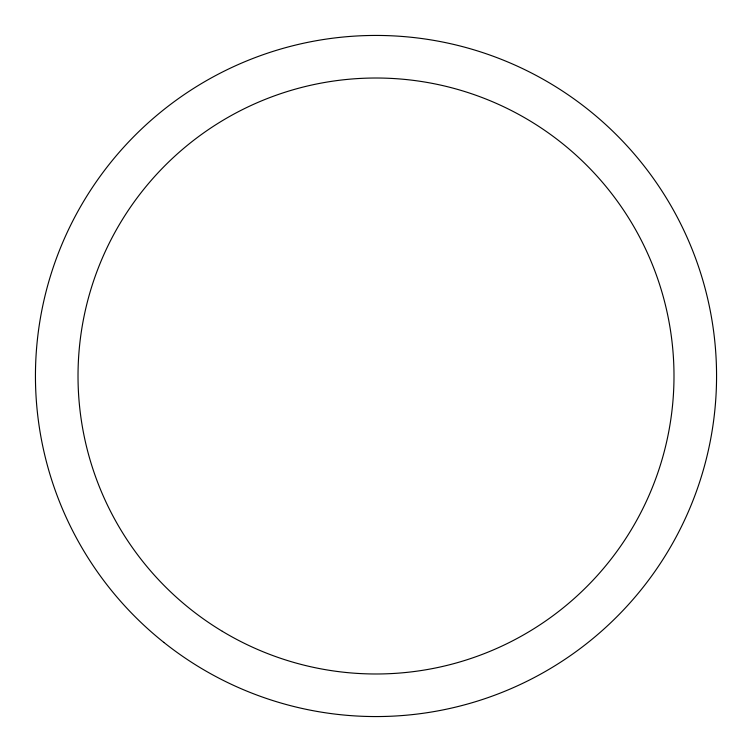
<?xml version="1.0" encoding="UTF-8"?>
<svg xmlns="http://www.w3.org/2000/svg" width="752" height="752" viewBox="0 0 752 752"><rect width="100%" height="100%" fill="white"/><g stroke="black" fill="none" stroke-linecap="round" stroke-linejoin="round"><path stroke-width="1.13" d="M163.786 642.358A340.562 340.562 0 0 0 712.783 426.6A340.562 340.562 0 0 0 251.431 59.041A340.562 340.562 0 0 0 163.786 642.358M222.329 631.304A297.989 297.989 0 0 0 673.942 381.433A297.989 297.989 0 0 0 231.738 115.263A297.989 297.989 0 0 0 222.329 631.304"/></g></svg>
